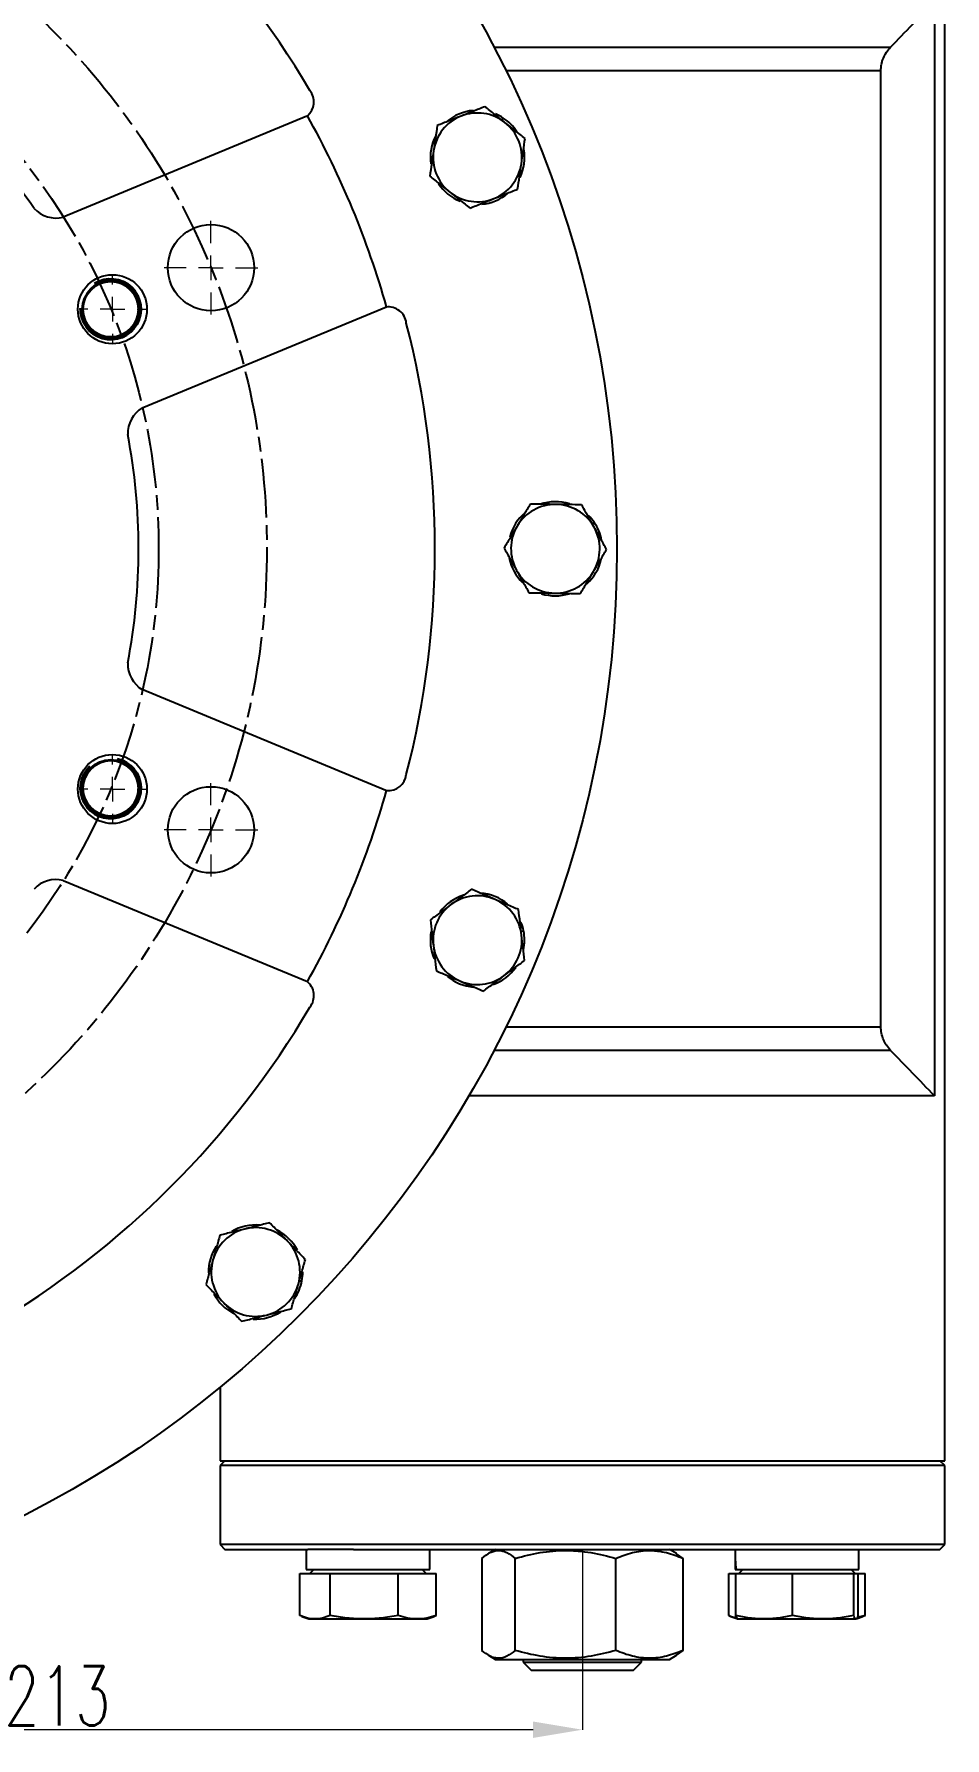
# Model space of a CAD drawing. Header units: millimetres. Extents: x 2278 to 4715, y 679 to 2402.
# Drawn here: x 3730.7 to 3915.4, y 1383.9 to 1729.6 of the extents above; entities that cross this region are included whole.
import ezdxf

# ---------------------------------------------------------------- set-up
doc = ezdxf.new("R2010")
doc.units = ezdxf.units.MM
doc.linetypes.add('AM_ISO08W050', pattern=[18, 12, -1.5, 3, -1.5])
for name, color, linetype, lineweight in [('10', 7, 'Continuous', 0), ('AM_5', 3, 'Continuous', 25), ('AM_7', 4, 'AM_ISO08W050', 25), ('粗实线', 7, 'Continuous', 40)]:
    doc.layers.add(name, color=color, linetype=linetype, lineweight=lineweight)
doc.styles.add('SLDTEXTSTYLE1', font='txt.shx', dxfattribs={"width": 0.7, "bigfont": 'gbcbig.shx'})
doc.dimstyles.new('SLDDIMSTYLE12$0', dxfattribs={"dimtxt": 12, "dimasz": 10, "dimexe": 0, "dimexo": 0.0625, "dimgap": 0.875, "dimtad": 1, "dimdec": 1, "dimlfac": 1.8, "dimrnd": 1e-09, "dimzin": 12, "dimdsep": 46, "dimtxsty": 'SLDTEXTSTYLE1', "dimcen": 0.09, "dimdle": 8.16, "dimclrd": 3, "dimclre": 3, "dimadec": 0, "dimazin": 3, "dimtfac": 1, "dimtdec": 1, "dimtofl": 0, "dimtmove": 0, "dimatfit": 3, "dimfxl": 0, "dimfrac": 2, "dimtolj": 1, "dimlwd": 5, "dimlwe": 5, "dimarcsym": 0})
doc.dimstyles.new('SLDDIMSTYLE12$3', dxfattribs={"dimtxt": 12, "dimasz": 10, "dimexe": 0, "dimexo": 0.0625, "dimgap": 0.875, "dimtad": 1, "dimdec": 1, "dimlfac": 1.8, "dimrnd": 1e-09, "dimzin": 12, "dimdsep": 46, "dimtxsty": 'SLDTEXTSTYLE1', "dimcen": 0.09, "dimdle": 8.16, "dimclrd": 3, "dimclre": 3, "dimadec": 0, "dimazin": 3, "dimtfac": 1, "dimtdec": 1, "dimtofl": 0, "dimtmove": 0, "dimatfit": 3, "dimfxl": 0, "dimfrac": 2, "dimtolj": 1, "dimlwd": 5, "dimlwe": 5, "dimarcsym": 0})

# ---------------------------------------------------------------- blocks, each defined once
blk = doc.blocks.new('SW_CENTERMARKSYMBOL_3')
at = {"layer": '10', "color": 0}
for p, q in [((0, 1), (0, 1.9)), ((-1, 0), (-1.9, 0)), ((0, 0), (-0.5, 0)), ((0, 0), (0, 0.5)), ((0, 0), (0, -0.5)), ((0, 0), (0.5, 0)), ((1, 0), (1.9, 0)), ((0, -1), (0, -1.9))]:
    blk.add_line(p, q, dxfattribs=at)
blk = doc.blocks.new('SW_CENTERMARKSYMBOL_4')
at = {"layer": '10', "color": 0}
for p, q in [((0, 1), (0, 1.9)), ((-1, 0), (-1.9, 0)), ((0, 0), (-0.5, 0)), ((0, 0), (0, 0.5)), ((0, 0), (0, -0.5)), ((0, 0), (0.5, 0)), ((1, 0), (1.9, 0)), ((0, -1), (0, -1.9))]:
    blk.add_line(p, q, dxfattribs=at)
blk = doc.blocks.new('SW_CENTERMARKSYMBOL_11')
at = {"layer": '10', "color": 0}
for p, q in [((0, 1), (0, 1.35)), ((-1, 0), (-1.35, 0)), ((0, 0), (-0.5, 0)), ((0, 0), (0, 0.5)), ((0, 0), (0, -0.5)), ((0, 0), (0.5, 0)), ((1, 0), (1.35, 0)), ((0, -1), (0, -1.35))]:
    blk.add_line(p, q, dxfattribs=at)
blk = doc.blocks.new('SW_CENTERMARKSYMBOL_12')
at = {"layer": '10', "color": 0}
for p, q in [((0, 1), (0, 1.35)), ((-1, 0), (-1.35, 0)), ((0, 0), (-0.5, 0)), ((0, 0), (0, 0.5)), ((0, 0), (0, -0.5)), ((0, 0), (0.5, 0)), ((1, 0), (1.35, 0)), ((0, -1), (0, -1.35))]:
    blk.add_line(p, q, dxfattribs=at)
blk = doc.blocks.new('*D81')
at = {"layer": 'AM_5', "color": 3, "lineweight": 5, "transparency": 16777216}
blk.add_line((3841.91, 1422.12), (3841.91, 1385.6), dxfattribs=at)
at = {"layer": 'AM_5', "color": 3, "linetype": 'Continuous', "lineweight": 5, "transparency": 16777216}
for p, q in [((3628.91, 1417.62), (3628.91, 1385.6)), ((3831.91, 1385.6), (3638.91, 1385.6))]:
    blk.add_line(p, q, dxfattribs=at)
at = {"layer": 'AM_5', "color": 3, "transparency": 16777216}
for points in [[(3638.91, 1387.27), (3638.91, 1383.94), (3628.91, 1385.6)], [(3831.91, 1387.27), (3831.91, 1383.94), (3841.91, 1385.6)]]:
    blk.add_solid(points, dxfattribs=at)
at = {"layer": 'Defpoints', "color": 0, "transparency": 16777216}
for p in [(3841.91, 1422.18), (3628.91, 1417.68), (3628.91, 1385.6)]:
    blk.add_point(p, dxfattribs=at)
at = {"layer": 'AM_5', "color": 0, "transparency": 16777216, "insert": (3735.41, 1392.48), "char_height": 12, "attachment_point": 5, "style": 'SLDTEXTSTYLE1'}
blk.add_mtext('\\A1;213', dxfattribs=at)
blk = doc.blocks.new('*D82')
at = {"layer": 'AM_5', "color": 3, "linetype": 'Continuous', "lineweight": 5, "transparency": 16777216}
blk.add_line((3475.47, 1878.4), (3509.72, 1821.88), dxfattribs=at)
at = {"layer": 'AM_5', "color": 3, "lineweight": 5, "transparency": 16777216}
for p, q in [((3628.82, 1625.18), (3629, 1625.18)), ((3628.91, 1625.09), (3628.91, 1625.27))]:
    blk.add_line(p, q, dxfattribs=at)
at = {"layer": 'AM_5', "color": 3, "transparency": 16777216}
blk.add_solid([(3511.14, 1822.75), (3508.29, 1821.02), (3514.9, 1813.33)], dxfattribs=at)
at = {"layer": 'Defpoints', "color": 0, "transparency": 16777216}
for p in [(3514.9, 1813.33), (3742.93, 1437.03)]:
    blk.add_point(p, dxfattribs=at)
at = {"layer": 'AM_5', "color": 0, "transparency": 16777216, "insert": (3489.42, 1868.64), "char_height": 12, "attachment_point": 5, "rotation": 301.215, "style": 'SLDTEXTSTYLE1'}
blk.add_mtext('\\A1;∅440', dxfattribs=at)
blk = doc.blocks.new('*D83')
at = {"layer": 'AM_5', "color": 3, "linetype": 'Continuous', "lineweight": 5, "transparency": 16777216}
blk.add_line((3386.58, 1796.37), (3499.05, 1716.92), dxfattribs=at)
at = {"layer": 'AM_5', "color": 3, "lineweight": 5, "transparency": 16777216}
for p, q in [((3628.82, 1625.18), (3629, 1625.18)), ((3628.91, 1625.09), (3628.91, 1625.27))]:
    blk.add_line(p, q, dxfattribs=at)
at = {"layer": 'AM_5', "color": 3, "transparency": 16777216}
blk.add_solid([(3500.01, 1718.28), (3498.09, 1715.56), (3507.22, 1711.15)], dxfattribs=at)
at = {"layer": 'Defpoints', "color": 0, "transparency": 16777216}
for p in [(3507.22, 1711.15), (3750.61, 1539.21)]:
    blk.add_point(p, dxfattribs=at)
at = {"layer": 'AM_5', "color": 0, "transparency": 16777216, "insert": (3403.84, 1792.6), "char_height": 12, "attachment_point": 5, "rotation": 324.761, "style": 'SLDTEXTSTYLE1'}
blk.add_mtext('\\A1;∅298', dxfattribs=at)
blk = doc.blocks.new('*D86')
at = {"layer": 'AM_5', "color": 3, "linetype": 'Continuous', "lineweight": 5, "transparency": 16777216}
blk.add_line((3343.63, 1701.9), (3496.56, 1660.77), dxfattribs=at)
at = {"layer": 'AM_5', "color": 3, "lineweight": 5, "transparency": 16777216}
for p, q in [((3628.82, 1625.18), (3629, 1625.18)), ((3628.91, 1625.09), (3628.91, 1625.27))]:
    blk.add_line(p, q, dxfattribs=at)
at = {"layer": 'AM_5', "color": 3, "transparency": 16777216}
blk.add_solid([(3497, 1662.38), (3496.13, 1659.16), (3506.22, 1658.18)], dxfattribs=at)
at = {"layer": 'Defpoints', "color": 0, "transparency": 16777216}
for p in [(3506.22, 1658.18), (3751.61, 1592.19)]:
    blk.add_point(p, dxfattribs=at)
at = {"layer": 'AM_5', "color": 0, "transparency": 16777216, "insert": (3361.13, 1704.31), "char_height": 12, "attachment_point": 5, "rotation": 344.9487, "style": 'SLDTEXTSTYLE1'}
blk.add_mtext('\\A1;%%C254', dxfattribs=at)
blk = doc.blocks.new('*U58')
at = {"layer": '粗实线', "linetype": 'ByBlock'}
blk.add_circle((-0.07, 0), 5.7, dxfattribs=at)
at = {"layer": '粗实线', "color": 3, "linetype": 'ByBlock'}
blk.add_arc((-0.07, 0), 6.09, 222.8944, 167.5618, dxfattribs=at)
blk = doc.blocks.new('*U59')
at = {"layer": '粗实线', "color": 0, "linetype": 'ByBlock', "lineweight": -2, "transparency": 16777216}
for p, rotation in [((18900.81, 8919.97), 45), ((19066.74, 8851.14), 315), ((18832.03, 8851.26), 90.00000000000001), ((18831.98, 8754.04), 135), ((19066.69, 8753.92), 270), ((18997.91, 8685.21), 225), ((18900.69, 8685.26), 180)]:
    blk.add_blockref('*U58', p, dxfattribs=dict(at, rotation=rotation))
blk.add_blockref('*U58', (18998.03, 8919.92), dxfattribs=at)

msp = doc.modelspace()

# ---------------------------------------------------------------- linework, layer by layer
at = {"color": 7, "linetype": 'Continuous', "lineweight": 25}
for p, q in [((3915.415, 1440.181), (3915.415, 1810.181)), ((3913.301, 1736.181), (3913.301, 1514.181)), ((3823.967, 1726.938), (3904.391, 1726.938)), ((3902.435, 1722.164), (3826.385, 1722.164)), ((3902.435, 1528.199), (3902.435, 1722.164)), ((3786.012, 1712.932), (3736.621, 1692.474)), ((3825.656, 1712.079), (3825.86, 1712.572)), ((3752.658, 1653.758), (3802.188, 1674.275)), ((3843.935, 1630.175), (3844.311, 1630.552)), ((3802.049, 1576.146), (3752.658, 1596.604)), ((3736.621, 1557.889), (3786.152, 1537.373)), ((3829.478, 1547.51), (3829.971, 1547.715)), ((3826.385, 1528.199), (3902.435, 1528.199)), ((3904.391, 1523.425), (3823.967, 1523.425)), ((3913.301, 1514.181), (3818.859, 1514.181)), ((3784.488, 1476.67), (3785.021, 1476.671)), ((3768.415, 1455.064), (3768.415, 1440.181)), ((3769.415, 1440.181), (3768.415, 1439.181)), ((3768.415, 1440.181), (3841.915, 1440.181)), ((3768.415, 1439.181), (3768.415, 1423.181)), ((3915.415, 1439.181), (3768.415, 1439.181)), ((3841.915, 1440.181), (3915.415, 1440.181)), ((3915.415, 1439.181), (3914.415, 1440.181)), ((3915.415, 1423.181), (3915.415, 1439.181)), ((3768.415, 1423.181), (3769.415, 1422.181)), ((3893.887, 1423.181), (3768.415, 1423.181)), ((3769.415, 1422.181), (3786.226, 1422.181)), ((3785.878, 1422.181), (3785.878, 1418.081)), ((3795.493, 1422.181), (3786.226, 1422.181)), ((3795.493, 1422.181), (3888.336, 1422.181)), ((3810.978, 1418.081), (3810.978, 1422.181)), ((3824.29, 1422.181), (3822.847, 1421.349)), ((3860.982, 1421.349), (3859.54, 1422.181)), ((3862.318, 1420.357), (3860.953, 1421.298)), ((3872.852, 1422.181), (3872.852, 1418.081)), ((3888.336, 1422.181), (3897.604, 1422.181)), ((3915.415, 1423.181), (3893.887, 1423.181)), ((3897.604, 1422.181), (3914.415, 1422.181)), ((3897.952, 1418.081), (3897.952, 1422.181)), ((3914.415, 1422.181), (3915.415, 1423.181)), ((3784.601, 1408.757), (3784.601, 1417.281)), ((3784.601, 1417.281), (3790.73, 1417.281)), ((3785.878, 1418.081), (3810.978, 1418.081)), ((3787.428, 1418.081), (3786.628, 1417.281)), ((3790.73, 1408.757), (3790.73, 1417.281)), ((3790.73, 1417.281), (3804.557, 1417.281)), ((3804.557, 1408.757), (3804.557, 1417.281)), ((3804.557, 1417.281), (3812.254, 1417.281)), ((3810.228, 1417.281), (3809.428, 1418.081)), ((3812.254, 1408.757), (3812.254, 1417.281)), ((3821.511, 1420.357), (3821.511, 1401.706)), ((3828.282, 1401.706), (3828.282, 1420.357)), ((3848.686, 1401.706), (3848.686, 1420.357)), ((3862.318, 1401.706), (3862.318, 1420.357)), ((3871.575, 1408.757), (3871.575, 1417.281)), ((3871.575, 1417.281), (3872.975, 1417.281)), ((3872.852, 1418.081), (3873.077, 1418.081)), ((3872.975, 1417.281), (3872.975, 1408.757)), ((3872.975, 1417.281), (3884.496, 1417.281)), ((3873.077, 1418.081), (3897.952, 1418.081)), ((3874.402, 1418.081), (3873.602, 1417.281)), ((3884.496, 1408.757), (3884.496, 1417.281)), ((3884.496, 1417.281), (3896.923, 1417.281)), ((3897.202, 1417.281), (3896.402, 1418.081)), ((3896.923, 1408.757), (3896.923, 1417.281)), ((3896.923, 1417.281), (3897.829, 1417.281)), ((3897.829, 1408.757), (3897.829, 1417.281)), ((3897.829, 1417.281), (3899.229, 1417.281)), ((3899.229, 1408.757), (3899.229, 1417.281)), ((3785.038, 1408.587), (3786.428, 1408.081)), ((3786.428, 1408.081), (3787.665, 1408.081)), ((3787.665, 1408.081), (3797.643, 1408.081)), ((3797.643, 1408.081), (3808.406, 1408.081)), ((3808.406, 1408.081), (3810.428, 1408.081)), ((3810.428, 1408.081), (3811.817, 1408.587)), ((3811.808, 1408.612), (3812.254, 1408.757)), ((3872.012, 1408.587), (3873.402, 1408.081)), ((3873.427, 1408.081), (3878.735, 1408.081)), ((3878.735, 1408.081), (3890.71, 1408.081)), ((3890.71, 1408.081), (3897.376, 1408.081)), ((3897.402, 1408.081), (3898.791, 1408.587)), ((3899.229, 1408.757), (3897.642, 1408.346)), ((3898.782, 1408.612), (3899.229, 1408.757)), ((3822.862, 1400.706), (3824.29, 1399.881)), ((3859.54, 1399.881), (3860.967, 1400.706)), ((3860.953, 1400.731), (3862.318, 1401.706)), ((3824.29, 1399.881), (3859.54, 1399.881)), ((3829.915, 1399.881), (3829.915, 1399.305)), ((3829.915, 1399.305), (3831.539, 1397.681)), ((3829.915, 1399.305), (3841.915, 1399.305)), ((3831.539, 1397.681), (3852.291, 1397.681)), ((3841.915, 1399.305), (3853.915, 1399.305)), ((3852.291, 1397.681), (3853.915, 1399.305)), ((3853.915, 1399.305), (3853.915, 1399.881))]:
    msp.add_line(p, q, dxfattribs=at)
for centre, radius in [((3628.915, 1625.181), 220), ((3766.573, 1682.201), 8.75), ((3746.588, 1673.782), 7), ((3746.588, 1576.44), 7), ((3766.573, 1568.162), 8.75)]:
    msp.add_circle(centre, radius, dxfattribs=at)
for centre, radius, start, end in [((3628.915, 1625.181), 183.094, 30.51289, 59.48711), ((3628.915, 1625.181), 122.997, 34.14444, 55.85556), ((3783.802, 1715.849), 3.66, 309.5302, 38.83022), ((3783.802, 1715.849), 3.66, 307.1469, 309.5302), ((3628.915, 1625.181), 180.094, 15.8189, 29.1944), ((3820.62, 1704.588), 9, 111.65979, 171.65979), ((3820.62, 1704.588), 9.55, 95.16492, 131.16529), ((3820.62, 1704.588), 9, 51.65979, 111.65979), ((3820.62, 1704.588), 9.55, 56.72088, 67.52267), ((3820.62, 1704.588), 9.55, 32.9811, 56.72088), ((3820.62, 1704.588), 9, 351.65979, 51.65979), ((3820.62, 1704.588), 9.55, 152.43683, 188.01721), ((3820.62, 1704.588), 9, 171.65979, 231.65979), ((3820.62, 1704.588), 9.55, 334.65425, 9.64171), ((3820.62, 1704.588), 9, 291.65979, 351.65979), ((3820.62, 1704.588), 9.55, 214.21169, 248.3491), ((3820.62, 1704.588), 9, 231.65979, 291.65979), ((3820.62, 1704.588), 9.55, 275.3213, 309.81506), ((3735.122, 1698.284), 6, 222.66602, 284.47019), ((3802.549, 1670.591), 3.66, 6.16978, 97.85309), ((3628.915, 1625.181), 183.094, 345.51289, 14.48711), ((3755.706, 1648.59), 6, 120.52979, 182.334), ((3628.915, 1625.181), 122.997, 349.14444, 10.85556), ((3836.415, 1625.181), 9.55, 129.93683, 165.51721), ((3836.415, 1625.181), 9, 89.15979, 149.15979), ((3836.415, 1625.181), 9.55, 72.66492, 108.66529), ((3836.415, 1625.181), 9, 29.15979, 89.15979), ((3836.415, 1625.181), 9.55, 34.22088, 45.02267), ((3836.415, 1625.181), 9, 149.15979, 209.15979), ((3836.415, 1625.181), 9, 329.15979, 29.15979), ((3836.415, 1625.181), 9.55, 10.4811, 34.22088), ((3836.415, 1625.181), 9.55, 191.71169, 225.8491), ((3836.415, 1625.181), 9.55, 312.15425, 347.14171), ((3836.415, 1625.181), 9, 209.15979, 269.15979), ((3836.415, 1625.181), 9, 269.15979, 329.15979), ((3836.415, 1625.181), 9.55, 252.8213, 287.31506), ((3755.706, 1601.773), 6, 177.66602, 239.47019), ((3802.549, 1579.771), 3.66, 264.5302, 353.83022), ((3628.915, 1625.181), 180.094, 330.8189, 344.1944), ((3802.549, 1579.771), 3.66, 262.1469, 264.5302), ((3735.122, 1552.079), 6, 75.52978, 137.334), ((3820.62, 1545.775), 9, 126.65979, 186.65979), ((3820.62, 1545.775), 9.55, 107.43683, 143.01721), ((3820.62, 1545.775), 9, 66.65979, 126.65979), ((3820.62, 1545.775), 9.55, 50.16492, 86.16529), ((3820.62, 1545.775), 9, 6.65979, 66.65979), ((3820.62, 1545.775), 9.55, 11.72088, 22.52267), ((3820.62, 1545.775), 9.55, 169.21169, 203.3491), ((3820.62, 1545.775), 9, 306.65979, 6.65979), ((3820.62, 1545.775), 9.55, 347.9811, 11.72088), ((3820.62, 1545.775), 9, 186.65979, 246.65979), ((3820.62, 1545.775), 9.55, 230.3213, 264.81506), ((3820.62, 1545.775), 9, 246.65979, 306.65979), ((3820.62, 1545.775), 9.55, 289.65425, 324.64171), ((3783.802, 1534.513), 3.66, 321.16978, 52.85307), ((3628.915, 1625.181), 183.094, 300.51289, 329.48711), ((3775.639, 1478.457), 9, 104.15979, 164.15979), ((3775.639, 1478.457), 9.55, 84.93683, 120.51721), ((3775.639, 1478.457), 9, 44.15979, 104.15979), ((3775.639, 1478.457), 9.55, 27.66492, 63.66529), ((3775.639, 1478.457), 9.55, 146.71169, 180.8491), ((3775.639, 1478.457), 9, 344.15979, 44.15979), ((3775.639, 1478.457), 9, 164.15979, 224.15979), ((3775.639, 1478.457), 9, 284.15979, 344.15979), ((3775.639, 1478.457), 9.55, 325.4811, 349.22088), ((3775.639, 1478.457), 9.55, 349.22088, 0.02267), ((3775.639, 1478.457), 9.55, 207.8213, 242.31506), ((3775.639, 1478.457), 9, 224.15979, 284.15979), ((3775.639, 1478.457), 9.55, 267.15425, 302.14171)]:
    msp.add_arc(centre, radius, start, end, dxfattribs=at)
for centre, start_param, end_param in [((3885.402, 1422.181), 1.5707963, 1.7605494), ((3885.402, 1418.081), 1.4763478, 1.5707963)]:
    msp.add_ellipse(centre, major_axis=(0, 21.737), ratio=0.5773503, start_param=start_param, end_param=end_param, dxfattribs=at)
for points in [[(3904.391, 1726.938), (3907.368, 1730.012), (3910.337, 1733.094), (3913.301, 1736.181)], [(3913.301, 1514.181), (3910.337, 1517.268), (3907.368, 1520.35), (3904.391, 1523.425)]]:
    msp.add_open_spline(points, degree=3, dxfattribs=at)
for points, knots in [([(3902.435, 1722.164), (3902.435, 1722.609), (3902.479, 1723.046), (3902.607, 1723.69), (3902.66, 1723.903), (3902.788, 1724.326), (3902.863, 1724.536), (3903.115, 1725.148), (3903.32, 1725.536), (3903.802, 1726.27), (3904.081, 1726.619), (3904.391, 1726.938)], [0, 0, 0, 0, 0.25, 0.25, 0.375, 0.375, 0.5, 0.5, 0.75, 0.75, 1, 1, 1, 1]), ([(3822.127, 1714.871), (3821.329, 1714.553), (3820.528, 1714.235), (3818.919, 1713.596), (3818.11, 1713.275), (3817.298, 1712.953)], [0, 0, 0, 0, 0.5, 0.5, 1, 1, 1, 1]), ([(3826.203, 1711.647), (3825.517, 1712.19), (3824.835, 1712.729), (3823.477, 1713.803), (3822.801, 1714.338), (3822.127, 1714.871)], [0, 0, 0, 0, 0.5, 0.5, 1, 1, 1, 1]), ([(3812.469, 1711.035), (3812.344, 1710.185), (3812.219, 1709.332), (3811.968, 1707.619), (3811.842, 1706.759), (3811.715, 1705.894)], [0, 0, 0, 0, 0.5, 0.5, 1, 1, 1, 1]), ([(3817.298, 1712.953), (3816.485, 1712.63), (3815.677, 1712.309), (3814.068, 1711.67), (3813.267, 1711.352), (3812.469, 1711.035)], [0, 0, 0, 0, 0.5, 0.5, 1, 1, 1, 1]), ([(3830.278, 1708.424), (3829.604, 1708.957), (3828.928, 1709.491), (3827.57, 1710.565), (3826.888, 1711.105), (3826.203, 1711.647)], [0, 0, 0, 0, 0.5, 0.5, 1, 1, 1, 1]), ([(3829.524, 1703.283), (3829.651, 1704.148), (3829.777, 1705.008), (3830.029, 1706.721), (3830.154, 1707.574), (3830.278, 1708.424)], [0, 0, 0, 0, 0.5, 0.5, 1, 1, 1, 1]), ([(3811.715, 1705.894), (3811.588, 1705.029), (3811.462, 1704.168), (3811.211, 1702.455), (3811.086, 1701.602), (3810.961, 1700.752)], [0, 0, 0, 0, 0.5, 0.5, 1, 1, 1, 1]), ([(3810.961, 1700.752), (3811.635, 1700.22), (3812.311, 1699.685), (3813.669, 1698.611), (3814.351, 1698.071), (3815.037, 1697.529)], [0, 0, 0, 0, 0.5, 0.5, 1, 1, 1, 1]), ([(3828.771, 1698.142), (3828.895, 1698.991), (3829.02, 1699.844), (3829.272, 1701.557), (3829.398, 1702.418), (3829.524, 1703.283)], [0, 0, 0, 0, 0.5, 0.5, 1, 1, 1, 1]), ([(3815.037, 1697.529), (3815.722, 1696.987), (3816.405, 1696.447), (3817.763, 1695.373), (3818.439, 1694.839), (3819.112, 1694.306)], [0, 0, 0, 0, 0.5, 0.5, 1, 1, 1, 1]), ([(3823.942, 1696.224), (3824.754, 1696.546), (3825.562, 1696.867), (3827.171, 1697.506), (3827.972, 1697.824), (3828.771, 1698.142)], [0, 0, 0, 0, 0.5, 0.5, 1, 1, 1, 1]), ([(3819.112, 1694.306), (3819.911, 1694.623), (3820.712, 1694.941), (3822.321, 1695.58), (3823.129, 1695.901), (3823.942, 1696.224)], [0, 0, 0, 0, 0.5, 0.5, 1, 1, 1, 1]), ([(3831.351, 1634.257), (3830.911, 1633.519), (3830.469, 1632.779), (3829.581, 1631.292), (3829.135, 1630.546), (3828.687, 1629.795)], [0, 0, 0, 0, 0.5, 0.5, 1, 1, 1, 1]), ([(3836.547, 1634.18), (3835.672, 1634.193), (3834.803, 1634.206), (3833.072, 1634.231), (3832.21, 1634.244), (3831.351, 1634.257)], [0, 0, 0, 0, 0.5, 0.5, 1, 1, 1, 1]), ([(3841.742, 1634.104), (3840.883, 1634.117), (3840.022, 1634.129), (3838.29, 1634.155), (3837.421, 1634.168), (3836.547, 1634.18)], [0, 0, 0, 0, 0.5, 0.5, 1, 1, 1, 1]), ([(3844.274, 1629.567), (3843.848, 1630.33), (3843.424, 1631.089), (3842.581, 1632.601), (3842.161, 1633.354), (3841.742, 1634.104)], [0, 0, 0, 0, 0.5, 0.5, 1, 1, 1, 1]), ([(3828.687, 1629.795), (3828.239, 1629.045), (3827.793, 1628.298), (3826.906, 1626.811), (3826.464, 1626.071), (3826.023, 1625.334)], [0, 0, 0, 0, 0.5, 0.5, 1, 1, 1, 1]), ([(3846.806, 1625.029), (3846.387, 1625.779), (3845.967, 1626.532), (3845.124, 1628.044), (3844.7, 1628.803), (3844.274, 1629.567)], [0, 0, 0, 0, 0.5, 0.5, 1, 1, 1, 1]), ([(3826.023, 1625.334), (3826.442, 1624.584), (3826.862, 1623.831), (3827.706, 1622.319), (3828.129, 1621.56), (3828.555, 1620.796)], [0, 0, 0, 0, 0.5, 0.5, 1, 1, 1, 1]), ([(3844.142, 1620.568), (3844.59, 1621.318), (3845.036, 1622.065), (3845.924, 1623.551), (3846.365, 1624.291), (3846.806, 1625.029)], [0, 0, 0, 0, 0.5, 0.5, 1, 1, 1, 1]), ([(3828.555, 1620.796), (3828.981, 1620.033), (3829.405, 1619.273), (3830.249, 1617.761), (3830.669, 1617.009), (3831.087, 1616.259)], [0, 0, 0, 0, 0.5, 0.5, 1, 1, 1, 1]), ([(3841.478, 1616.106), (3841.919, 1616.844), (3842.36, 1617.584), (3843.248, 1619.07), (3843.694, 1619.817), (3844.142, 1620.568)], [0, 0, 0, 0, 0.5, 0.5, 1, 1, 1, 1]), ([(3831.087, 1616.259), (3831.946, 1616.246), (3832.808, 1616.233), (3834.539, 1616.208), (3835.409, 1616.195), (3836.283, 1616.182)], [0, 0, 0, 0, 0.5, 0.5, 1, 1, 1, 1]), ([(3836.283, 1616.182), (3837.157, 1616.169), (3838.026, 1616.157), (3839.758, 1616.131), (3840.619, 1616.119), (3841.478, 1616.106)], [0, 0, 0, 0, 0.5, 0.5, 1, 1, 1, 1]), ([(3819.414, 1556.097), (3818.725, 1555.584), (3818.034, 1555.069), (3816.645, 1554.036), (3815.947, 1553.516), (3815.246, 1552.994)], [0, 0, 0, 0, 0.5, 0.5, 1, 1, 1, 1]), ([(3824.185, 1554.038), (3823.383, 1554.384), (3822.584, 1554.729), (3820.994, 1555.415), (3820.203, 1555.756), (3819.414, 1556.097)], [0, 0, 0, 0, 0.5, 0.5, 1, 1, 1, 1]), ([(3815.246, 1552.994), (3814.545, 1552.472), (3813.847, 1551.953), (3812.458, 1550.919), (3811.767, 1550.405), (3811.078, 1549.892)], [0, 0, 0, 0, 0.5, 0.5, 1, 1, 1, 1]), ([(3828.956, 1551.979), (3828.168, 1552.32), (3827.376, 1552.661), (3825.787, 1553.347), (3824.988, 1553.692), (3824.185, 1554.038)], [0, 0, 0, 0, 0.5, 0.5, 1, 1, 1, 1]), ([(3811.078, 1549.892), (3811.177, 1549.039), (3811.277, 1548.183), (3811.478, 1546.463), (3811.579, 1545.599), (3811.68, 1544.731)], [0, 0, 0, 0, 0.5, 0.5, 1, 1, 1, 1]), ([(3829.559, 1546.818), (3829.458, 1547.687), (3829.357, 1548.55), (3829.156, 1550.27), (3829.056, 1551.126), (3828.956, 1551.979)], [0, 0, 0, 0, 0.5, 0.5, 1, 1, 1, 1]), ([(3830.162, 1541.657), (3830.062, 1542.51), (3829.962, 1543.366), (3829.761, 1545.086), (3829.66, 1545.95), (3829.559, 1546.818)], [0, 0, 0, 0, 0.5, 0.5, 1, 1, 1, 1]), ([(3811.68, 1544.731), (3811.782, 1543.862), (3811.883, 1542.999), (3812.083, 1541.279), (3812.183, 1540.423), (3812.283, 1539.57)], [0, 0, 0, 0, 0.5, 0.5, 1, 1, 1, 1]), ([(3825.993, 1538.555), (3826.695, 1539.077), (3827.392, 1539.596), (3828.781, 1540.63), (3829.472, 1541.144), (3830.162, 1541.657)], [0, 0, 0, 0, 0.5, 0.5, 1, 1, 1, 1]), ([(3812.283, 1539.57), (3813.072, 1539.229), (3813.863, 1538.888), (3815.453, 1538.202), (3816.251, 1537.857), (3817.054, 1537.511)], [0, 0, 0, 0, 0.5, 0.5, 1, 1, 1, 1]), ([(3821.825, 1535.452), (3822.514, 1535.965), (3823.205, 1536.48), (3824.594, 1537.514), (3825.292, 1538.033), (3825.993, 1538.555)], [0, 0, 0, 0, 0.5, 0.5, 1, 1, 1, 1]), ([(3817.054, 1537.511), (3817.857, 1537.165), (3818.655, 1536.82), (3820.245, 1536.134), (3821.036, 1535.793), (3821.825, 1535.452)], [0, 0, 0, 0, 0.5, 0.5, 1, 1, 1, 1]), ([(3904.391, 1523.425), (3904.081, 1523.744), (3903.807, 1524.087), (3903.445, 1524.636), (3903.333, 1524.825), (3903.126, 1525.215), (3903.031, 1525.417), (3902.779, 1526.029), (3902.652, 1526.449), (3902.48, 1527.309), (3902.435, 1527.754), (3902.435, 1528.199)], [0, 0, 0, 0, 0.25, 0.25, 0.375, 0.375, 0.5, 0.5, 0.75, 0.75, 1, 1, 1, 1]), ([(3773.438, 1487.183), (3772.59, 1486.969), (3771.747, 1486.757), (3770.068, 1486.333), (3769.232, 1486.122), (3768.399, 1485.912)], [0, 0, 0, 0, 0.5, 0.5, 1, 1, 1, 1]), ([(3778.476, 1488.454), (3777.643, 1488.244), (3776.807, 1488.033), (3775.129, 1487.61), (3774.285, 1487.397), (3773.438, 1487.183)], [0, 0, 0, 0, 0.5, 0.5, 1, 1, 1, 1]), ([(3782.096, 1484.727), (3781.487, 1485.354), (3780.881, 1485.978), (3779.675, 1487.22), (3779.074, 1487.838), (3778.476, 1488.454)], [0, 0, 0, 0, 0.5, 0.5, 1, 1, 1, 1]), ([(3768.399, 1485.912), (3768.165, 1485.086), (3767.93, 1484.257), (3767.457, 1482.591), (3767.22, 1481.754), (3766.981, 1480.913)], [0, 0, 0, 0, 0.5, 0.5, 1, 1, 1, 1]), ([(3785.716, 1480.999), (3785.117, 1481.615), (3784.517, 1482.233), (3783.311, 1483.476), (3782.705, 1484.099), (3782.096, 1484.727)], [0, 0, 0, 0, 0.5, 0.5, 1, 1, 1, 1]), ([(3766.981, 1480.913), (3766.742, 1480.072), (3766.505, 1479.236), (3766.032, 1477.57), (3765.797, 1476.741), (3765.563, 1475.914)], [0, 0, 0, 0, 0.5, 0.5, 1, 1, 1, 1]), ([(3784.298, 1476), (3784.536, 1476.841), (3784.774, 1477.678), (3785.246, 1479.343), (3785.481, 1480.173), (3785.716, 1480.999)], [0, 0, 0, 0, 0.5, 0.5, 1, 1, 1, 1]), ([(3782.879, 1471.001), (3783.114, 1471.828), (3783.349, 1472.657), (3783.822, 1474.322), (3784.059, 1475.159), (3784.298, 1476)], [0, 0, 0, 0, 0.5, 0.5, 1, 1, 1, 1]), ([(3765.563, 1475.914), (3766.161, 1475.298), (3766.762, 1474.68), (3767.968, 1473.438), (3768.574, 1472.814), (3769.183, 1472.187)], [0, 0, 0, 0, 0.5, 0.5, 1, 1, 1, 1]), ([(3769.183, 1472.187), (3769.792, 1471.56), (3770.398, 1470.936), (3771.604, 1469.694), (3772.204, 1469.075), (3772.803, 1468.459)], [0, 0, 0, 0, 0.5, 0.5, 1, 1, 1, 1]), ([(3772.803, 1468.459), (3773.636, 1468.669), (3774.471, 1468.88), (3776.15, 1469.304), (3776.993, 1469.516), (3777.841, 1469.73)], [0, 0, 0, 0, 0.5, 0.5, 1, 1, 1, 1]), ([(3777.841, 1469.73), (3778.689, 1469.944), (3779.532, 1470.157), (3781.211, 1470.58), (3782.046, 1470.791), (3782.879, 1471.001)], [0, 0, 0, 0, 0.5, 0.5, 1, 1, 1, 1]), ([(3821.511, 1420.357), (3822.064, 1420.847), (3822.621, 1421.251), (3823.746, 1421.81), (3824.315, 1421.964), (3825.034, 1421.965), (3825.179, 1421.956), (3825.467, 1421.919), (3825.61, 1421.891), (3826.039, 1421.781), (3826.323, 1421.672), (3827.171, 1421.252), (3827.729, 1420.848), (3828.282, 1420.357)], [0, 0, 0, 0, 0.25, 0.25, 0.5, 0.5, 0.5625, 0.5625, 0.625, 0.625, 0.75, 0.75, 1, 1, 1, 1]), ([(3828.282, 1420.357), (3829.948, 1420.847), (3831.626, 1421.251), (3835.017, 1421.81), (3836.73, 1421.964), (3838.898, 1421.965), (3839.334, 1421.956), (3840.202, 1421.919), (3840.634, 1421.891), (3841.927, 1421.781), (3842.783, 1421.672), (3845.336, 1421.252), (3847.018, 1420.848), (3848.686, 1420.357)], [0, 0, 0, 0, 0.25, 0.25, 0.5, 0.5, 0.5625, 0.5625, 0.625, 0.625, 0.75, 0.75, 1, 1, 1, 1]), ([(3848.686, 1420.357), (3849.799, 1420.847), (3850.92, 1421.251), (3853.186, 1421.81), (3854.33, 1421.964), (3855.779, 1421.965), (3856.07, 1421.956), (3856.65, 1421.919), (3856.939, 1421.891), (3857.803, 1421.781), (3858.375, 1421.672), (3860.08, 1421.252), (3861.204, 1420.848), (3862.318, 1420.357)], [0, 0, 0, 0, 0.25, 0.25, 0.5, 0.5, 0.5625, 0.5625, 0.625, 0.625, 0.75, 0.75, 1, 1, 1, 1]), ([(3787.665, 1408.081), (3787.15, 1408.081), (3786.637, 1408.144), (3785.616, 1408.378), (3785.107, 1408.549), (3784.601, 1408.757)], [0, 0, 0, 0, 0.5, 0.5, 1, 1, 1, 1]), ([(3790.73, 1408.757), (3790.223, 1408.549), (3789.715, 1408.378), (3788.694, 1408.144), (3788.181, 1408.081), (3787.665, 1408.081)], [0, 0, 0, 0, 0.5, 0.5, 1, 1, 1, 1]), ([(3797.643, 1408.081), (3796.48, 1408.081), (3795.323, 1408.144), (3793.02, 1408.378), (3791.873, 1408.549), (3790.73, 1408.757)], [0, 0, 0, 0, 0.5, 0.5, 1, 1, 1, 1]), ([(3804.557, 1408.757), (3803.414, 1408.549), (3802.267, 1408.378), (3799.964, 1408.144), (3798.807, 1408.081), (3797.643, 1408.081)], [0, 0, 0, 0, 0.5, 0.5, 1, 1, 1, 1]), ([(3808.406, 1408.081), (3807.758, 1408.081), (3807.114, 1408.144), (3805.831, 1408.378), (3805.193, 1408.549), (3804.557, 1408.757)], [0, 0, 0, 0, 0.5, 0.5, 1, 1, 1, 1]), ([(3812.254, 1408.757), (3811.618, 1408.549), (3810.98, 1408.378), (3809.697, 1408.144), (3809.053, 1408.081), (3808.406, 1408.081)], [0, 0, 0, 0, 0.5, 0.5, 1, 1, 1, 1]), ([(3873.219, 1408.247), (3873.182, 1408.251), (3872.629, 1408.311), (3872.084, 1408.542), (3871.575, 1408.757)], [0, 0, 0, 0, 0.0675214, 1, 1, 1, 1]), ([(3878.735, 1408.081), (3877.766, 1408.081), (3876.802, 1408.144), (3874.882, 1408.378), (3873.927, 1408.549), (3872.975, 1408.757)], [0, 0, 0, 0, 0.5, 0.5, 1, 1, 1, 1]), ([(3872.975, 1408.757), (3873.049, 1408.549), (3873.125, 1408.378), (3873.275, 1408.144), (3873.351, 1408.081), (3873.427, 1408.081)], [0, 0, 0, 0, 0.5, 0.5, 1, 1, 1, 1]), ([(3884.496, 1408.757), (3883.544, 1408.549), (3882.588, 1408.378), (3880.669, 1408.144), (3879.705, 1408.081), (3878.735, 1408.081)], [0, 0, 0, 0, 0.5, 0.5, 1, 1, 1, 1]), ([(3890.71, 1408.081), (3889.664, 1408.081), (3888.624, 1408.144), (3886.554, 1408.378), (3885.523, 1408.549), (3884.496, 1408.757)], [0, 0, 0, 0, 0.5, 0.5, 1, 1, 1, 1]), ([(3896.923, 1408.757), (3895.896, 1408.549), (3894.866, 1408.378), (3892.795, 1408.144), (3891.755, 1408.081), (3890.71, 1408.081)], [0, 0, 0, 0, 0.5, 0.5, 1, 1, 1, 1]), ([(3897.376, 1408.081), (3897.3, 1408.081), (3897.224, 1408.144), (3897.073, 1408.378), (3896.998, 1408.549), (3896.923, 1408.757)], [0, 0, 0, 0, 0.5, 0.5, 1, 1, 1, 1]), ([(3897.829, 1408.757), (3897.754, 1408.549), (3897.679, 1408.378), (3897.528, 1408.144), (3897.452, 1408.081), (3897.376, 1408.081)], [0, 0, 0, 0, 0.5, 0.5, 1, 1, 1, 1]), ([(3828.282, 1401.706), (3827.73, 1401.216), (3827.173, 1400.812), (3826.047, 1400.253), (3825.479, 1400.099), (3824.759, 1400.098), (3824.615, 1400.107), (3824.327, 1400.144), (3824.183, 1400.172), (3823.754, 1400.281), (3823.47, 1400.39), (3822.623, 1400.81), (3822.065, 1401.215), (3821.511, 1401.706)], [0, 0, 0, 0, 0.25, 0.25, 0.5, 0.5, 0.5625, 0.5625, 0.625, 0.625, 0.75, 0.75, 1, 1, 1, 1]), ([(3848.686, 1401.706), (3847.02, 1401.216), (3845.342, 1400.812), (3841.952, 1400.253), (3840.238, 1400.099), (3838.07, 1400.098), (3837.634, 1400.107), (3836.766, 1400.144), (3836.334, 1400.172), (3835.041, 1400.281), (3834.185, 1400.39), (3831.632, 1400.81), (3829.95, 1401.215), (3828.282, 1401.706)], [0, 0, 0, 0, 0.25, 0.25, 0.5, 0.5, 0.5625, 0.5625, 0.625, 0.625, 0.75, 0.75, 1, 1, 1, 1]), ([(3862.318, 1401.706), (3861.205, 1401.216), (3860.084, 1400.812), (3857.819, 1400.253), (3856.674, 1400.099), (3855.225, 1400.098), (3854.934, 1400.107), (3854.354, 1400.144), (3854.066, 1400.172), (3853.202, 1400.281), (3852.63, 1400.39), (3850.924, 1400.81), (3849.8, 1401.215), (3848.686, 1401.706)], [0, 0, 0, 0, 0.25, 0.25, 0.5, 0.5, 0.5625, 0.5625, 0.625, 0.625, 0.75, 0.75, 1, 1, 1, 1])]:
    msp.add_open_spline(points, degree=3, knots=knots, dxfattribs=at)
at = {"layer": 'AM_7'}
for radius in [149, 127.054]:
    msp.add_circle((3628.915, 1625.181), radius, dxfattribs=at)

# ---------------------------------------------------------------- block references
at = {"layer": '10', "xscale": 5, "yscale": 5, "zscale": 5}
for name, p in [('SW_CENTERMARKSYMBOL_3', (3766.573, 1682.201)), ('SW_CENTERMARKSYMBOL_11', (3746.588, 1673.782)), ('SW_CENTERMARKSYMBOL_12', (3746.588, 1576.44)), ('SW_CENTERMARKSYMBOL_4', (3766.573, 1568.162))]:
    msp.add_blockref(name, p, dxfattribs=at)
at = {"layer": '粗实线', "linetype": 'ByBlock'}
msp.add_blockref('*U59', (-15320.445, -7177.409), dxfattribs=at)

# ---------------------------------------------------------------- dimensions: what is measured, and where the dimension line sits
at = {"layer": 'AM_5'}
for p1, p2, picture, middle in [((3742.93, 1437.031), (3514.899, 1813.332), '*D82', (3483.541, 1865.079)), ((3750.611, 1539.21), (3507.219, 1711.153), '*D83', (3399.877, 1786.983))]:
    dim = msp.add_diameter_dim_2p(p1=p1, p2=p2, dimstyle='SLDDIMSTYLE12$3', override={"dimlfac": 1}, dxfattribs=at)
    dim.commit()
    dim.dimension.update_dxf_attribs({"geometry": picture, "text_midpoint": middle, "dimtype": 163})
dim = msp.add_diameter_dim_2p(p1=(3751.61, 1592.188), p2=(3506.219, 1658.175), text='%%C254', dimstyle='SLDDIMSTYLE12$3', override={"dimlfac": 1}, dxfattribs=at)
dim.commit()
dim.dimension.update_dxf_attribs({"geometry": '*D86', "text_midpoint": (3359.344, 1697.671), "dimtype": 163})
dim = msp.add_linear_dim(base=(3628.915, 1385.605), p1=(3841.915, 1422.181), p2=(3628.915, 1417.681), dimstyle='SLDDIMSTYLE12$0', override={"dimlfac": 1}, dxfattribs=at)
dim.commit()
dim.dimension.update_dxf_attribs({"geometry": '*D81', "text_midpoint": (3735.415, 1392.48)})

doc.saveas('drawing.dxf')
